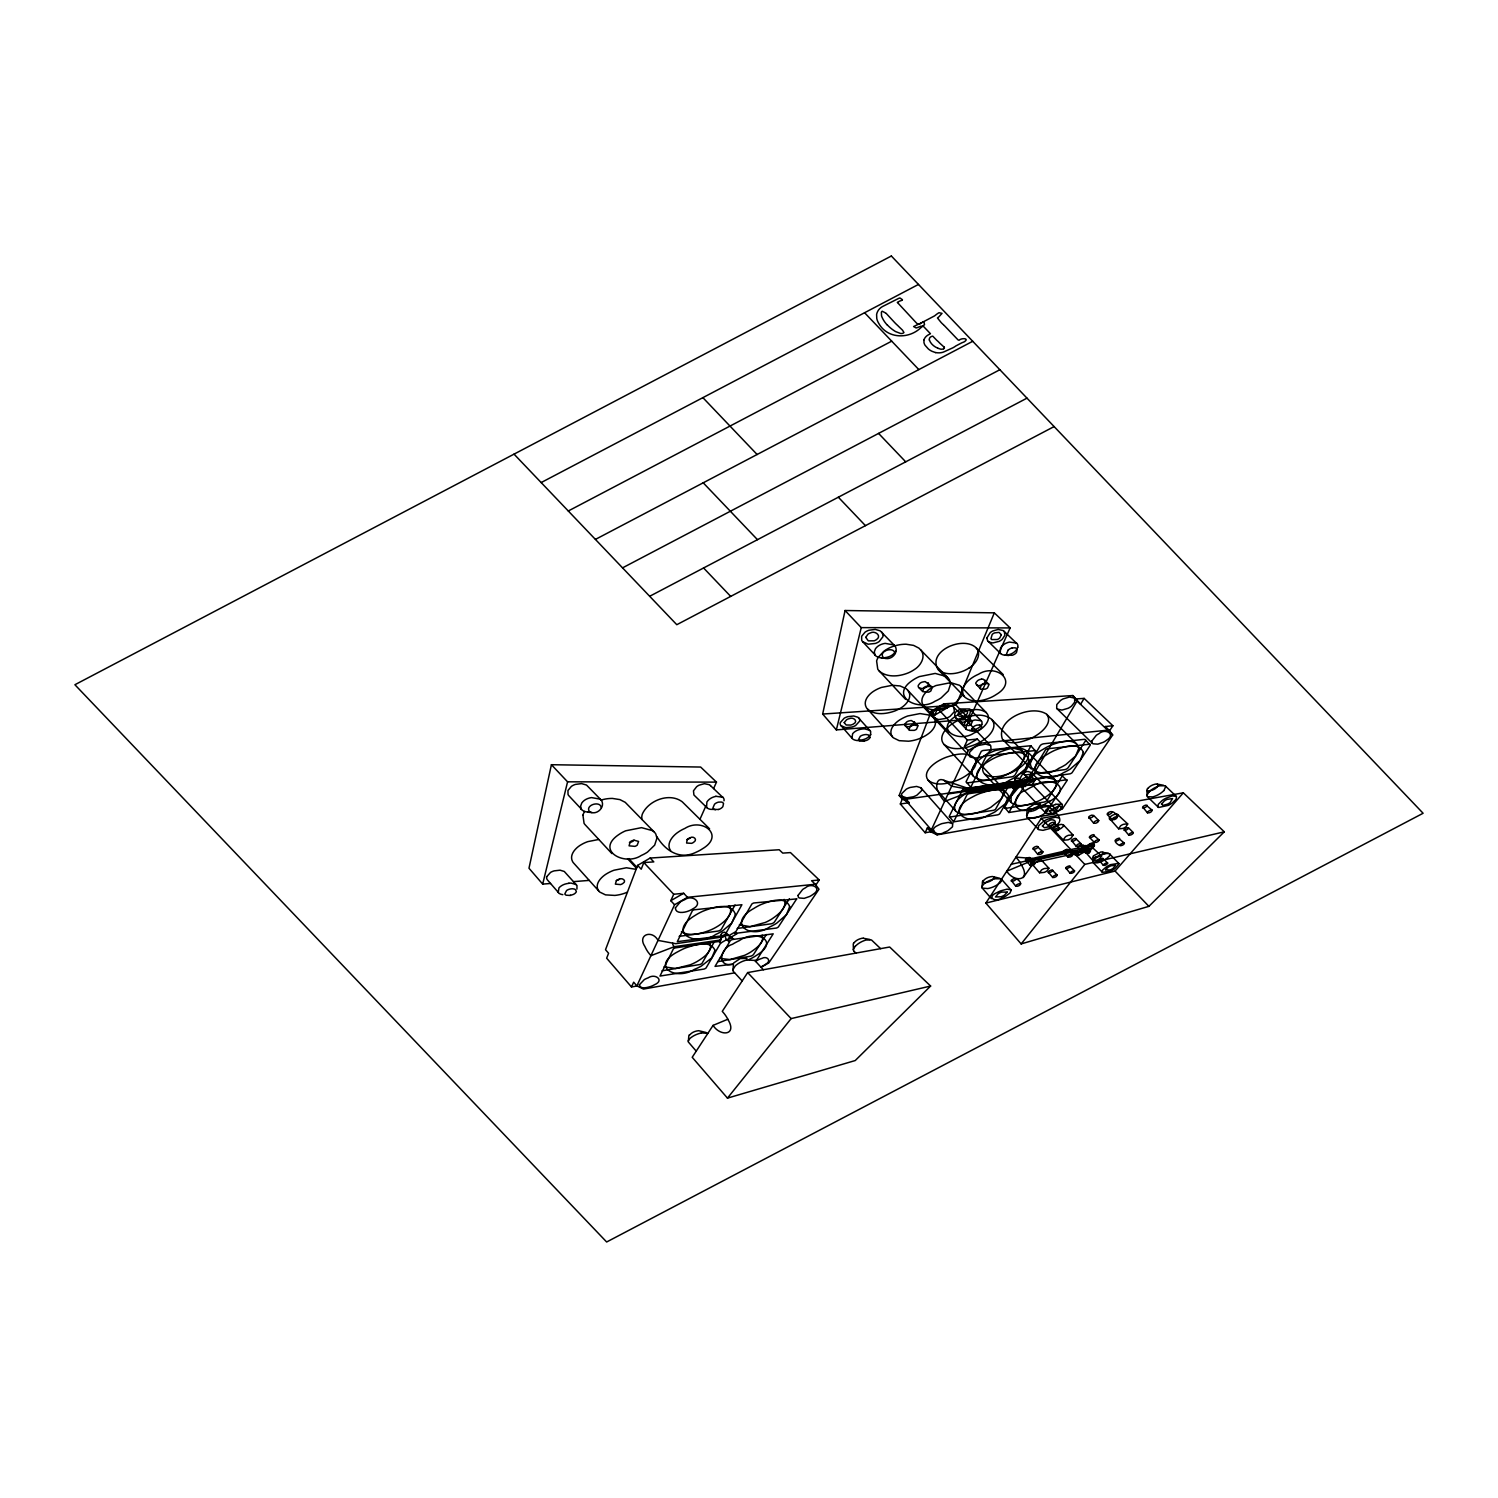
<?xml version="1.0" encoding="UTF-8"?>
<svg xmlns="http://www.w3.org/2000/svg" width="1498" height="1498" viewBox="0 0 1498 1498"><rect width="100%" height="100%" fill="white"/><g stroke="black" fill="none" stroke-linecap="round" stroke-linejoin="round"><path stroke-width="1.5" d="M853.486 950.668L853.242 944.283A5.955 4.063 29.9 0 1 853.991 942.635M1147.15 796.449L1146.906 790.064A5.955 4.063 29.9 0 1 1147.655 788.435M570.326 895.13A11.815 8.07 29.9 0 0 576.318 891.816A4.269 2.902 29.9 0 0 576.262 891.235L575.326 889.55A2.753 1.873 29.9 0 0 574.464 889.1L572.835 888.782A11.366 7.752 29.9 0 0 570.382 888.969A15.017 10.243 29.9 0 0 566.562 890.542L564.802 893.913A2.004 1.367 29.9 0 0 566.207 895.205L570.495 895.486M864.159 741.285L859.871 741.023A2.004 1.367 29.9 0 1 858.448 739.712L860.245 736.323A15.017 10.243 29.9 0 1 864.065 734.769A11.366 7.752 29.9 0 1 866.481 734.563L868.128 734.9A2.753 1.873 29.9 0 1 869.009 735.331L869.945 737.035A4.269 2.902 29.9 0 1 869.851 737.522M1088.709 849.347L1088.484 849.965A10.729 7.321 29.9 0 1 1086.162 851.482L1086.443 851.501A14.886 10.149 29.9 0 0 1087.923 851.07M1103.258 858.654L1103.183 858.916A10.804 7.378 29.9 0 1 1100.056 860.77M1109.606 853.841L1119.1 863.822L1114.793 868.784A49.715 33.892 29.9 0 1 1110.636 870.993L1102.434 872.379L1092.922 862.361L1092.978 856.856A4.045 2.753 29.9 0 1 1093.484 855.807L1101.049 851.894L1109.55 853.785M1070.171 866.293L1070.003 866.762A10.729 7.303 29.9 0 1 1066.894 868.503A1.891 1.292 29.9 0 1 1065.658 868.503M747.034 958.42L740.255 958.551L733.795 962.877A5.599 3.82 29.9 0 0 733.365 964.019L733.028 971.041L742.184 980.947M1040.698 804.201L1033.92 804.351L1027.459 808.677A5.617 3.839 29.9 0 0 1027.029 809.819L1026.804 817.009L1038.694 829.686L1043.001 830.341L1049.986 828.506A50.183 34.211 29.9 0 0 1054.311 826.297C1066.295 820.38 1056.146 812.59 1048.282 806.373A9.906 6.76 29.9 0 0 1050.866 805.025L1067.082 780.477L1061.221 775.065M721.044 938.89L718.516 941.512M1030.118 865.432L1030.942 864.103A12.078 8.239 29.9 0 1 1033.171 863.017L1035.174 862.96L1034.425 864.383A11.815 8.07 29.9 0 1 1031.972 865.544L1030.193 865.526L1025.418 859.496A10.655 7.265 29.9 0 1 1028.546 857.661A5.112 3.483 29.9 0 1 1029.538 857.493L1035.118 862.885M601.278 807.703C600.567 800.363 585.212 804.857 589.238 811.317C595.605 816.316 605.716 807.74 601.541 800.494A4.4 2.996 29.9 0 0 600.192 799.146L591.485 797.591A23.818 16.253 29.9 0 0 581.786 802.965L580.587 806.205L581.355 808.976M894.943 653.503C894.231 646.106 878.727 650.75 882.959 657.173C889.4 662.041 899.343 653.503 895.205 646.293A4.4 2.996 29.9 0 0 893.857 644.945L885.149 643.372A23.818 16.253 29.9 0 0 875.45 648.765L874.27 652.005L875.019 654.776M1017.741 647.305L1017.816 646.705A4.925 3.352 29.9 0 0 1016.468 642.923M696.233 1051.147L688.275 1041.915L688.837 1035.83A3.708 2.528 29.9 0 1 689.117 1035.155L689.436 1034.687M991.433 898.688L981.958 887.715L982.501 881.61A3.708 2.528 29.9 0 1 982.782 880.936L983.1 880.487M1119.867 845.378L1120.504 844.46A11.741 8.014 29.9 0 1 1122.676 843.28L1124.399 843.149L1123.856 844.31A11.759 8.014 29.9 0 1 1121.702 845.49C1119.38 847.1 1112.583 840.097 1116.441 840.902A10.917 7.434 29.9 0 0 1119.549 839.161L1124.399 843.149M672.677 943.103L672.733 944.115A6.254 4.269 29.9 0 0 674.194 946.717L721.381 939.883M966.341 788.903L966.397 789.914A6.254 4.269 29.9 0 0 967.858 792.498L1015.045 785.664L1014.708 784.671A7.584 5.168 29.9 0 1 1016.131 782.874M853.223 949.545L855.321 946.099M982.033 724.096L981.995 721.98A2.416 1.648 29.9 0 0 980.947 720.669L975.104 719.958A22.77 15.523 29.9 0 0 966.51 724.845L965.967 728.758M1146.906 795.344L1148.985 791.899M732.859 969.749L735.256 965.929A42.393 28.911 29.9 0 1 746.716 960.031M1026.523 815.549L1028.92 811.729A42.393 28.911 29.9 0 1 1040.38 805.83L1045.641 805.269M924.023 339.803L923.948 342.293A9.7 6.61 29.9 0 0 925.015 345.195L928.348 348.959A11.703 7.977 29.9 0 0 932.056 351.318L935.67 352.629M1092.81 861.668L1094.308 859.309M713.591 788.585L716.475 782.125L700.652 767.051L551.414 764.71L528.981 868.241L542.688 884.101L550.534 883.483M822.664 714.04L845.078 610.51L994.316 612.851L1010.139 627.924L969.543 719.283L836.352 729.901L822.664 714.04L956.042 705.184L969.543 719.283M542.688 884.101L567.573 781.825L551.414 764.71M836.352 729.901L861.238 627.625L845.078 610.51M582.947 815.193L584.07 823.357A9.231 6.292 29.9 0 0 585.4 825.024L611.914 853.598M688.2 1040.96L689.979 1038.414A41.626 28.387 29.9 0 1 701.382 1032.965M576.936 889.119L576.973 885.674A3.09 2.097 29.9 0 0 575.775 884.4L571.113 883.108A15.766 10.748 29.9 0 0 568.809 883.202M870.6 734.919L870.656 731.473A3.09 2.097 29.9 0 0 869.439 730.181L864.777 728.908A15.766 10.748 29.9 0 0 862.492 728.983A23.519 16.047 29.9 0 0 852.662 733.664L851.913 738.065A3.071 2.097 29.9 0 0 852.924 739.151A5.655 3.857 29.9 0 0 855.826 740.293L856.5 740.461A14.587 9.962 29.9 0 0 860.17 740.424M546.62 876.817L550.534 872.416A25.316 17.264 29.9 0 1 554.185 870.862L560.046 870.188L564.278 871.462L576.487 885M981.902 886.61L983.643 884.213A41.626 28.387 29.9 0 1 995.047 878.764L1001.132 878.802L1011.206 890.205L1009.97 893.051L1005.701 896.16A51.4 35.053 29.9 0 1 1001.825 897.976C994.878 902.976 986.302 896.853 996.9 892.658A51.363 35.034 29.9 0 1 1000.87 890.786L1007.105 889.157L1011.019 889.906M897.508 302.577L916.963 323.549L919.622 324.036A12.752 8.688 29.9 0 0 921.214 322.931L934.49 315.928A27.133 18.5 29.9 0 0 934.958 315.591L936.662 314.243A37.15 25.335 29.9 0 1 939.003 312.707L942.055 313.363L938.572 317.145A6.441 4.4 29.9 0 0 937.467 317.988L941.25 322.65A27.282 18.613 29.9 0 0 943.066 324.392L943.253 324.56M815.848 885.018L819.237 879.981L790.476 852.587L782.742 853.111L779.203 849.74L650.151 858.054L637.624 865.376L605.51 949.713L608.581 953.252L606.653 958.196L631.482 986.957L637.099 985.984L643.466 989.073L734.6 972.857M902.245 799.052L900.335 803.995L909.174 802.703L902.245 799.052L899.174 795.513L931.288 711.157L943.834 703.854L1072.868 695.54L1080.601 704.266L1084.14 698.386L1112.902 725.762L1109.044 731.53L1105.243 726.53L1112.902 725.762M650.151 858.054L653.802 861.893L643.803 862.567L641.219 869.215L637.624 865.376M931.288 711.157L934.902 715.014L937.467 708.367L947.466 707.693L943.834 703.854M956.042 705.184L994.316 612.851M966.435 788.603L1019.333 781.132A2.284 1.554 29.9 0 1 1021.917 780.495L1022.703 781.301L1028.752 777.874A2.284 1.554 29.9 0 0 1026.43 776.844L1023.977 773.736L1039.986 745.929A9.437 6.441 29.9 0 1 1043.806 743.757L1084.084 739.357A2.565 1.76 29.9 0 1 1084.983 739.394L1090.263 745.143L1072.062 772.725A10.411 7.097 29.9 0 1 1070.078 773.829L1022.46 780.552M699.941 819.312L705.67 806.448M631.482 986.957L633.673 982.182L636.875 985.871L674.568 904.755L687.488 897.302L815.268 884.251L818.994 889.213L768.811 962.896L761.021 967.277M674.568 904.755L670.786 900.71L673.726 894.25L683.668 893.276L687.488 897.302M900.335 803.995L925.165 832.757L927.337 827.963L933.966 831.221L937.13 834.854L1055.397 813.807M937.13 834.854L930.539 831.671L968.232 750.535L964.45 746.51L967.39 740.049L977.333 739.076L981.153 743.083L1108.932 730.05L1112.677 734.994L1062.494 808.677L1052.457 814.332L1049.368 811.111L1059.386 805.456L1062.494 808.677M895.598 651.199L895.467 651.499A22.845 15.579 29.9 0 1 884.681 657.678M870.675 734.507L870.432 734.975A22.32 15.223 29.9 0 1 860.039 740.162M981.789 724.489L981.19 725.5M971.977 728.515L973.531 726.736A15.092 10.299 29.9 0 1 976.921 725.144L979.505 724.976M714.134 942.148L702.038 963.345A10.186 6.947 29.9 0 1 699.828 964.525L662.004 970.816M735.031 904.998L721.53 929.003A9.325 6.367 29.9 0 1 717.86 931.101L679.156 936.362M1030.587 861.238L1006.75 871.181C1013.678 882.472 1031.148 881.386 1021.805 865.619A35.615 24.286 29.9 0 0 1018.078 859.683L1015.944 857.137L1032.515 858.448L1078.485 847.868M1079.159 846.464A11.647 7.939 29.9 0 1 1079.964 845.939A10.767 7.34 29.9 0 1 1081.743 845.228A3.52 2.397 29.9 0 1 1082.754 845.097L1085.058 846.613A4.438 3.033 29.9 0 1 1085.956 847.924A5.131 3.502 29.9 0 1 1085.9 850.976A22.189 15.13 29.9 0 1 1083.485 851.707L1033.302 862.792L1033.807 860.395A6.629 4.513 29.9 0 0 1032.515 858.448M1046.035 810.212L1046.072 813.339L1050.753 813.789A26.552 18.107 29.9 0 0 1054.349 812.721A36.27 24.736 29.9 0 0 1059.517 809.894L1062.213 807.029L1062.307 804.613L1031.336 772.519L1027.89 771.489L1022.329 772.668A32.244 22.002 29.9 0 0 1018.977 774.372L1015.27 777.911L1015.064 780.683L1045.773 813.039M899.174 795.513L906.121 799.202L1022.198 782.593L1031.991 777.031L1077.118 700.933L1072.868 695.54M1000.57 647.754L1000.233 653.034A3.296 2.247 29.9 0 0 1002.068 654.495L1003.398 654.944A7.303 4.981 29.9 0 0 1004.596 655.132L1008.828 655.525M1022.198 782.593L1025.156 785.701L1032.253 784.671L1034.987 780.14L1031.991 777.031M902.058 300.068L902.096 300.031A1.91 1.292 29.9 0 1 902.433 299.694L899.961 297.99A8.913 6.086 29.9 0 0 898.294 298.589L882.359 306.622A23.968 16.347 29.9 0 0 876.611 314.43L876.761 318.419A17.733 12.096 29.9 0 0 878.708 323.306C887.078 338.642 908.144 339.484 920.409 328.118A11.928 8.145 29.9 0 0 920.877 327.725L923.274 325.74A29.941 20.429 29.9 0 0 924.547 324.635L923.91 321.827A2.827 1.929 29.9 0 0 922.88 321.995M766.396 934.509L753.569 954.413A9.288 6.348 29.9 0 1 750.255 956.286L717.673 961.66M789.39 898.8L774.541 921.85A9.419 6.423 29.9 0 1 771.039 923.835L737.203 928.46M713.085 1025.381L692.207 1057.288L727.466 1098.128L855.227 1060.547L930.614 986.04L889.662 947.017L747.671 972.577L722.279 1011.337L724.414 1013.884A35.615 24.286 29.9 0 1 728.14 1019.838C737.465 1035.586 720.014 1036.672 713.085 1025.381L727.841 1019.239M985.871 903.088L1041.335 818.357L1183.326 792.817L1224.297 831.821L1148.891 906.346L1021.149 943.927L985.871 903.088L1115.074 871.068L1183.326 792.817M1049.368 811.111L1056.408 809.875L1059.386 805.456M1011.749 785.233L1011.787 785.195A2.846 1.929 29.9 0 0 1011.543 785.888A2.135 1.461 29.9 0 0 1012.18 787.293L1015.045 785.664M1023.265 877.566L1033.863 862.53M727.466 1098.128L791.131 1018.603L930.614 986.04M1021.149 943.927L1084.795 864.402L1224.297 831.821M993.642 878.839L993.773 878.689A7.153 4.887 29.9 0 0 994.073 878.259L993.942 876.873M687.133 839.592L686.608 843.037L691.627 843.337A13.819 9.419 29.9 0 0 693.799 842.157C698.068 839.592 693.312 835.547 690.035 837.794A13.819 9.419 29.9 0 0 687.807 838.992L687.133 839.592A13.482 9.194 29.9 0 0 690.447 837.663M1164.002 790.569L1165.706 786.3M1046.671 811.785L1048.675 808.864L1048.45 806.561M1008.21 650.001L1006.619 653.615A2.116 1.442 29.9 0 0 1007.574 655L1012.105 655.3A14.83 10.112 29.9 0 0 1016.505 652.473L1017.217 649.402A2.004 1.367 29.9 0 0 1015.85 648.072L1015.55 647.96A3.708 2.528 29.9 0 0 1014.914 647.81L1012.217 647.941M999.84 882.94L1001.226 881.404A7.715 5.262 29.9 0 0 1001.638 880.618L1001.525 879.195M616.371 880.599L615.378 884.138L620.528 884.588A13.857 9.456 29.9 0 0 622.794 883.52C627.288 881.086 622.269 877.21 619.049 879.251A13.857 9.437 29.9 0 0 616.745 880.337L616.371 880.599A13.557 9.231 29.9 0 0 619.498 879.139M1038.657 852.98L1037.852 854.478L1039.893 854.459A12.04 8.22 29.9 0 0 1042.14 853.336L1042.945 851.875L1037.159 846.295A4.869 3.314 29.9 0 0 1036.167 846.445A10.692 7.303 29.9 0 0 1032.965 848.317L1037.777 854.384M969.375 667.771C975.685 664.082 982.239 654.514 976.172 647.848M1050.529 800.906C1074.328 786.338 1049.143 774.897 1033.058 786.375A94.543 64.47 29.9 0 0 1026.149 790.083C1010.513 794.97 1012.648 815.193 1029.613 809.5M986.47 754.636L991.002 750.049L990.815 745.929L953.103 706.569L948.103 705.09L941.156 706.27A32.338 22.058 29.9 0 0 936.924 708.404L932.954 712.542L932.823 716.83A3.502 2.397 29.9 0 0 933.366 717.561L970.33 756.977L975.104 758.213L982.257 756.79A37.375 25.485 29.9 0 0 986.47 754.636A91.041 62.092 29.9 0 1 995.795 750.404L1010.813 747.521L1021.73 750.329A5.917 4.045 29.9 0 1 1023.284 751.959C1027.534 760.085 1017.985 767.669 1012.068 771.639A92.726 63.234 29.9 0 1 1004.877 775.515C995.646 779.166 983.624 783.061 974.449 777.181A5.917 4.045 29.9 0 1 972.988 775.571C969.243 768.343 976.846 761.396 982.145 757.464A88.513 60.369 29.9 0 1 985.497 755.254M728.234 939.658L731.342 937.842M934.902 715.014L947.466 707.693M670.786 900.71L683.668 893.276M964.45 746.51L977.333 739.076M968.232 750.535L981.153 743.083M1011.88 785.102L1016.468 782.499A20.129 13.725 29.9 0 1 1019.333 781.132M1020.194 780.383L1026.336 776.882M735.069 932.074L729.039 935.52L726.23 933.31A2.191 1.498 29.9 0 0 724.751 932.374M731.942 938.066A3.445 2.341 29.9 0 0 728.908 937.879A3.033 2.06 29.9 0 0 728.44 938.291A3.558 2.434 29.9 0 0 728.346 940.107A4.569 3.108 29.9 0 0 729.357 941.793L726.624 939.677L720.632 943.066A3.97 2.696 29.9 0 1 719.92 942.092A5.43 3.708 29.9 0 1 719.602 941.381L675.392 947.878A10.58 7.209 29.9 0 0 673.388 948.833L659.981 976.059L703.985 969.075A10.392 7.078 29.9 0 0 706.026 968.026L720.838 942.691L719.602 941.381M1012.629 788.435L1030.362 778.342M1025.606 783.847A3.445 2.341 29.9 0 0 1022.572 783.679A2.79 1.891 29.9 0 0 1022.104 784.091A3.539 2.416 29.9 0 0 1022.01 785.907A4.531 3.09 29.9 0 0 1023.022 787.574L1020.288 785.458A5.299 3.614 29.9 0 1 1019.426 781.188A5.206 3.558 29.9 0 1 1024.801 782.874L1030.736 779.503A3.558 2.434 29.9 0 0 1029.407 778.529M1020.288 785.458L1014.296 788.866A3.97 2.696 29.9 0 1 1013.584 787.892A5.43 3.708 29.9 0 1 1013.266 787.18L969.056 793.659A10.58 7.209 29.9 0 0 967.071 794.614L953.646 821.84L997.668 814.856A10.392 7.078 29.9 0 0 999.69 813.826L1014.502 788.491L1013.266 787.162M1025.287 785.645L1034.987 780.14M1085.282 851.463L1078.597 855.189A3.633 2.472 29.9 0 1 1073.748 853.916L1073.841 853.242A6.498 4.438 29.9 0 1 1074.44 852.624A11.46 7.808 29.9 0 1 1075.264 852.081L1078.242 851.725A9.213 6.292 29.9 0 0 1081.799 851.913L1082.942 851.819M1085.058 846.613L1090.207 843.749A10.692 7.303 29.9 0 1 1092.098 843A2.678 1.835 29.9 0 1 1093.091 842.943M1076.144 852.68L1091.031 844.366M1075.115 854.01A8.969 6.104 29.9 0 0 1076.07 853.729L1082.118 850.433L1083.972 851.744A3.483 2.378 29.9 0 0 1088.578 852.868A2.022 1.367 29.9 0 0 1089.271 852.474A3.614 2.453 29.9 0 0 1089.308 850.134M1094.214 846.145A3.015 2.041 29.9 0 0 1093.259 843.88A9.25 6.31 29.9 0 1 1091.855 844.984L1086.743 847.831L1088.578 849.16A3.633 2.472 29.9 0 1 1088.578 852.868M1086.836 850.602L1093.371 846.801A32.937 22.451 29.9 0 1 1090.207 843.749M541.171 482.562L918.48 284.433M568.285 510.987L891.703 341.169M595.418 539.411L972.745 341.282M622.55 567.854L999.859 369.725M649.683 596.279L1026.991 398.15M1054.124 426.574L676.796 624.703L514.039 454.137M901.833 300.312L901.871 300.293A17.246 11.759 29.9 0 1 899.774 301.061L898.088 301.978A2.378 1.629 29.9 0 0 897.396 302.502M943.646 348.734L943.066 348.997A5.486 3.745 29.9 0 1 940.688 349.146L937.748 348.229M921.85 322.613L913.611 326.545L916.121 327.968A14.718 10.037 29.9 0 0 916.626 327.819L916.945 327.725A23.612 16.104 29.9 0 1 917.694 327.5A19.099 13.014 29.9 0 1 918.817 327.013L919.791 326.639A16.553 11.291 29.9 0 0 920.727 326.208L923.386 326.321L930.464 333.717L928.947 334.522A19.736 13.463 29.9 0 0 923.929 339.765M967.858 792.517L944.545 801.505L941.736 797.928A34.791 23.725 29.9 0 1 938.591 792.292C935.22 787.798 936.1 776.601 943.946 780.308L967.689 788.248A3.09 2.116 29.9 0 1 969.375 789.465L1016.73 782.724L1016.768 781.226A10.355 7.059 29.9 0 0 1018.921 780.327L1035.755 751.434L1030.83 745.723L983.044 750.498A10.43 7.115 29.9 0 0 981.246 751.416L966.098 781.675L970.835 787.368L972.782 787.686M674.194 946.717L650.881 955.705L648.072 952.129A34.791 23.725 29.9 0 1 644.908 946.493C636.931 934.565 652.248 929.434 657.996 940.388L675.71 943.684L723.066 936.924L723.085 935.445A10.355 7.059 29.9 0 0 725.257 934.527L741.903 904.736L694.192 909.792A10.636 7.265 29.9 0 0 692.394 910.709L677.302 941.68L725.669 935.332A20.129 13.725 29.9 0 0 722.86 936.681L722.879 936.718M1017.03 781.132L964.6 788.772A10.374 7.078 29.9 0 0 962.615 789.727L949.245 816.354L953.552 821.747M1055.472 804.239L1062.026 804.332M1040.923 851.875L1042.945 851.875M718.422 809.5L710.932 809.351A7.303 4.981 29.9 0 1 709.734 809.163L708.404 808.695A3.296 2.247 29.9 0 1 706.55 807.235L706.906 801.973A23.781 16.216 29.9 0 1 715.913 796.356M1104.831 853.691L1108.426 853.336M746.678 959.975L754.449 960.405M1077.099 851.07L1030.605 861.219A4.344 2.959 29.9 0 0 1032.103 862.474L1033.302 862.792M1034.669 818.058L1027.366 817.627M1011.281 864.252L1083.578 848.523L1085.9 850.976A9.475 6.46 29.9 0 1 1082.155 850.152A7.321 5 29.9 0 1 1079.946 849.01L1079.496 848.692M701.307 1032.871L707.861 1033.395M634.029 840.191L632.512 840.584A13.763 9.381 29.9 0 0 630.19 841.839L629.066 845.827L634.927 846.37A13.782 9.4 29.9 0 0 637.23 845.134L638.597 841.427L634.029 840.191A13.145 8.951 29.9 0 1 629.422 842.569M715.875 796.281L722.579 797.236M925.165 832.757L933.966 831.221M1048.038 806.373L1008.866 812.515L1004.578 807.385L1018.865 782.593A9.25 6.31 29.9 0 1 1021.879 780.664M1006.356 808.265L1043.937 802.085A9.288 6.348 29.9 0 0 1047.233 800.213L1062.625 775.309M1149.715 791.094L1147.131 790.701M1085.844 851.613L1085.975 851.594A5.112 3.483 29.9 0 1 1084.309 851.856M1087.024 853.261L1085.844 852.999L1086.612 851.875A11.741 7.996 29.9 0 1 1088.896 850.714L1090.45 851.426A9.082 6.179 29.9 0 1 1089.065 852.474M948.065 793.94L1021.486 783.398M981.546 679.137L979.711 679.549A13.613 9.288 29.9 0 0 977.501 680.747L975.984 682.582A4.756 3.239 29.9 0 0 975.76 683.594L980.815 689.211L985.291 689.136A13.819 9.419 29.9 0 0 987.482 687.938L989.073 684.417L983.137 679.174A5.674 3.876 29.9 0 0 981.546 679.137M1030.156 779.597L1028.433 778.398L1045.529 749.824A10.542 7.19 29.9 0 1 1047.476 748.775L1090.095 744.169M884.794 657.903L882.285 658.015M819.237 879.981L811.579 880.73L815.268 884.251M1094.982 857.642L1093.315 857.474M573.509 881.648L589.201 880.393M892.246 685.298L881.461 687.432A58.122 39.641 29.9 0 0 875.075 690.372C869.42 693.443 862.511 700.689 866.331 707.505A7.771 5.299 29.9 0 0 867.323 708.854L893.37 737.821L899.156 740.667L908.556 741.21A55.108 37.581 29.9 0 0 921.101 737.934A63.103 43.049 29.9 0 0 927.131 734.619C932.224 731.436 938.422 724.171 933.966 718.16M598.582 839.498L587.796 841.633A58.122 39.641 29.9 0 0 581.411 844.572C575.756 847.662 568.847 854.909 572.648 861.725A7.771 5.299 29.9 0 0 573.659 863.073L599.706 892.04L605.492 894.868L614.892 895.429A55.108 37.581 29.9 0 0 627.419 892.134M1076.407 698.911L1084.14 698.386M985.01 882.79L982.538 882.022M892.49 685.279L900.073 685.953L906.234 688.706L933.029 717.13M1055.341 830.341L1053.824 830.004M861.238 627.625L1010.139 627.924M567.573 781.825L716.475 782.125M1005.046 655.169L1007.985 654.907A23.706 16.178 29.9 0 0 1016.917 649.009A13.388 9.138 29.9 0 0 1017.704 647.305M950.481 682.714L936.007 685.541A57.748 39.379 29.9 0 0 930.221 688.687C925.389 691.851 919.66 698.237 922.712 704.36A6.928 4.737 29.9 0 0 923.873 705.97L948.59 732.353M1163.89 790.476A41.364 28.219 29.9 0 1 1152.805 796.899L1147.431 796.749L1158.609 807.497L1168.459 805.325A51.213 34.922 29.9 0 0 1172.11 803.115L1176.08 799.277L1176.51 796.618L1165.144 785.757L1159.677 785.795A42.019 28.649 29.9 0 0 1149.078 791.955M950.893 682.732L959.375 685.241A6.778 4.625 29.9 0 1 961.941 687.844L962.222 695.39L954.488 703.966A57.785 39.397 29.9 0 1 948.983 706.944C941.399 709.996 931.363 711.887 924.36 706.438M1045.248 805.25L1048.113 806.205M881.273 657.94L885.561 658.408M587.609 812.159L591.897 812.609M1049.555 825.567L1063.486 840.228L1068.037 839.835A24.099 16.441 29.9 0 0 1070.976 838.318L1073.111 835.079L1063.355 824.836L1061.408 824.387A9.063 6.179 29.9 0 0 1060.509 824.518L1058.655 825.042A22.863 15.598 29.9 0 0 1055.678 826.559L1053.843 828.263A5.655 3.857 29.9 0 0 1053.543 828.806L1053.656 829.855M965.817 728.871A3.614 2.472 29.9 0 0 968.906 730.294L974.58 731.249A9.531 6.498 29.9 0 0 976.565 730.987A14.493 9.887 29.9 0 0 980.741 728.646L981.433 727.597A5.018 3.427 29.9 0 0 981.602 727.036L981.433 726.024M1163.534 785.27L1157.074 784.072A5.73 3.914 29.9 0 0 1154.958 784.24A22.47 15.317 29.9 0 0 1147.786 788.528M969.375 789.465L951.661 786.188L943.946 780.308M863.391 938.272L869.87 939.471M715.426 809.744L713.928 809.182A2.116 1.442 29.9 0 1 712.954 807.834L714.546 804.201A14.98 10.205 29.9 0 1 718.534 802.123L721.25 802.029A3.708 2.528 29.9 0 1 721.867 802.179L722.186 802.291A2.004 1.367 29.9 0 1 723.534 803.621L722.841 806.673A14.83 10.112 29.9 0 1 718.422 809.5M562.836 894.662L562.162 894.531A5.655 3.857 29.9 0 1 559.222 893.426A3.071 2.097 29.9 0 1 558.248 892.265L558.979 887.865A23.519 16.047 29.9 0 1 568.884 883.333M1081.35 848.261L1081.687 848.336A3.52 2.397 29.9 0 0 1082.511 848.261A10.823 7.378 29.9 0 0 1085.732 846.464L1085.938 845.827M999.821 878.296L992.388 876.499A19.998 13.651 29.9 0 0 983.437 880.712M706.157 1032.515L698.705 1030.699A19.998 13.651 29.9 0 0 689.773 1034.931M1072.811 854.646L1070.976 854.665A11.759 8.014 29.9 0 0 1068.654 855.864L1067.999 857.099L1069.834 857.081A11.778 8.033 29.9 0 0 1072.137 855.882L1072.811 854.646L1067.381 849.385A4.138 2.827 29.9 0 0 1066.389 849.535M1107.677 863.091L1106.498 863.035A11.404 7.771 29.9 0 0 1104.007 864.234L1103.314 865.338L1104.681 865.357A11.422 7.79 29.9 0 0 1106.966 864.215L1107.677 863.091L1102.753 858.279A3.502 2.397 29.9 0 0 1101.816 858.448A10.786 7.359 29.9 0 0 1099.026 860.039L1103.258 865.282M1152.112 810.137L1150.183 810.324A12.153 8.276 29.9 0 0 1148.123 811.523L1147.468 812.834L1149.472 812.721A12.153 8.295 29.9 0 0 1151.513 811.523L1152.187 810.212L1145.989 805.081A11.048 7.527 29.9 0 0 1142.656 806.954L1147.468 812.834M1157.374 784.147L1157.973 785.851A20.26 13.819 29.9 0 1 1149.546 790.813M1039.163 803.902L1040.249 805.119L1039.537 806.991A22.695 15.486 29.9 0 1 1031.523 811.242A12.864 8.782 29.9 0 1 1030.68 811.504L1027.048 810.156M1025.531 860.32L1025.924 860.414A4.382 2.996 29.9 0 0 1027.179 860.226M636.107 869.346L626.389 867.773L614.068 870.207A63.927 43.592 29.9 0 0 607.57 873.222C601.728 876.405 593.845 884.045 598.732 891.029M1052.701 877.51L1054.199 877.454A11.759 8.014 29.9 0 0 1056.446 876.367L1057.27 875.169L1055.641 875.094A11.741 8.014 29.9 0 0 1053.375 876.199L1052.701 877.51L1048.169 871.873A10.655 7.265 29.9 0 1 1051.072 870.169A4.55 3.108 29.9 0 1 1052.064 870.001L1057.157 875.019M1109.494 819.462L1110.187 819.631A6.067 4.138 29.9 0 0 1111.553 819.518A20.579 14.044 29.9 0 0 1117.845 815.998A6.31 4.307 29.9 0 0 1118.294 815.268L1118.351 814.594M1089.495 837.401L1089.982 837.588A3.352 2.284 29.9 0 0 1090.806 837.494A10.879 7.415 29.9 0 0 1094.083 835.678L1099.139 839.947L1098.39 841.239A12.003 8.183 29.9 0 1 1096.293 842.363L1094.401 842.475L1089.439 837.326A2.078 1.423 29.9 0 1 1089.664 836.614A10.861 7.396 29.9 0 1 1092.941 834.761A3.296 2.247 29.9 0 1 1093.746 834.686L1094.139 834.798M1088.671 818.058L1089.907 818.114A10.935 7.453 29.9 0 0 1093.39 816.167L1092.173 815.081A10.917 7.453 29.9 0 0 1088.653 817.047L1093.727 823.282L1095.75 823.207A12.021 8.202 29.9 0 0 1097.959 822.028L1098.802 820.679L1093.577 815.305M1098.689 820.511L1096.405 820.661A12.209 8.314 29.9 0 0 1094.42 821.765L1093.634 823.207M1070.152 873.334L1071.8 873.222A11.778 8.033 29.9 0 0 1073.972 872.098L1074.609 870.956L1072.905 871.012A11.759 8.014 29.9 0 0 1070.714 872.154L1070.152 873.334L1065.696 867.791A10.692 7.303 29.9 0 1 1068.561 866.125A4.251 2.902 29.9 0 1 1069.497 865.956L1074.553 870.9M1127.545 823.75L1123.257 824.368A24.193 16.497 29.9 0 0 1120.504 825.904L1118.706 828.9L1123.144 828.394A24.211 16.515 29.9 0 0 1125.859 826.877L1127.825 824.031L1116.928 813.92A6.666 4.55 29.9 0 0 1115.86 814.051A20.504 13.988 29.9 0 0 1109.494 817.59A7.059 4.812 29.9 0 0 1109.175 818.077L1118.557 828.769M1117.19 816.934L1115.242 816.99A12.021 8.202 29.9 0 0 1113.07 818.17L1112.302 819.668L1114.25 819.612A12.04 8.202 29.9 0 0 1116.422 818.451C1119.736 816.672 1111.984 809.351 1111.89 812.702A10.973 7.49 29.9 0 1 1108.464 814.631L1107.322 813.564A10.954 7.471 29.9 0 1 1110.767 811.616L1111.947 811.691M719.602 958.383L730.088 959.563L744.637 955.312A92.745 63.253 29.9 0 0 751.097 951.829C756.134 948.253 764.954 942.467 762.164 935.126M1004.896 808.152L1005.289 808.283A3.502 2.378 29.9 0 0 1006.356 808.246M664.007 966.828L675.654 968.457L690.222 964.806A93.325 63.646 29.9 0 0 697.225 961.435C702.974 957.896 713.909 950.893 709.472 942.822M1093.353 862.792L1097.622 862.811A38.779 26.44 29.9 0 0 1108.464 856.893L1108.988 856.481A12.003 8.183 29.9 0 0 1109.512 855.751L1109.793 854.122M1033.021 849.179L1033.451 849.31A3.951 2.696 29.9 0 0 1034.481 849.216A10.729 7.321 29.9 0 0 1037.927 847.288L1038.095 846.688M1142.506 807.928L1143.573 808.002A11.066 7.546 29.9 0 0 1146.888 806.149L1147.131 805.231M1101.554 856.051L1097.547 856.388A24.043 16.403 29.9 0 0 1094.888 857.755L1092.847 860.526L1096.854 860.17A24.062 16.403 29.9 0 0 1099.476 858.822L1101.554 856.051L1091.237 846.482A8.052 5.486 29.9 0 0 1090.301 846.632L1088.671 847.119A22.826 15.579 29.9 0 0 1086.05 848.486L1084.346 849.965A5.206 3.539 29.9 0 0 1084.009 850.527L1084.065 851.295M1081.013 843.692L1079.253 843.749A11.909 8.127 29.9 0 0 1077.081 844.835L1076.182 846.276L1078.017 846.295A11.759 8.014 29.9 0 0 1080.376 845.078L1081.144 843.861L1075.62 838.412A3.951 2.696 29.9 0 0 1074.534 838.562A10.804 7.378 29.9 0 0 1071.426 840.359L1076.107 846.201M1015.813 886.254L1017.554 886.217A11.965 8.145 29.9 0 0 1019.895 885.093C1022.778 883.071 1017.142 877.959 1014.483 878.633A10.542 7.19 29.9 0 0 1011.244 880.45L1015.813 886.254L1016.487 884.962A11.947 8.145 29.9 0 1 1018.865 883.839L1020.662 883.876M1066.389 849.535A10.748 7.34 29.9 0 0 1063.355 851.295L1063.786 852.231A3.801 2.584 29.9 0 0 1064.647 852.137A10.767 7.34 29.9 0 0 1067.905 850.321L1068.018 849.572M1118.744 863.335L1110.524 864.646A49.659 33.874 29.9 0 0 1106.273 866.93L1102.565 870.132L1102.191 872.173M1011.244 881.124L1012.779 881.142A10.561 7.209 29.9 0 0 1016 879.345L1016.075 878.746M1059.479 828.057L1057.251 828.132A12.209 8.314 29.9 0 0 1055.135 829.218L1054.236 830.847L1056.577 830.847A12.209 8.333 29.9 0 0 1058.674 829.761L1059.573 828.132L1053.562 822.346A4.4 2.996 29.9 0 0 1052.457 822.477A10.823 7.378 29.9 0 0 1049.106 824.443L1048.993 825.286M1072.961 834.929L1068.411 835.304A24.08 16.422 29.9 0 0 1065.434 836.839L1063.206 839.91M1119.68 838.356L1119.399 838.243A2.996 2.041 29.9 0 0 1118.594 838.318A10.898 7.434 29.9 0 0 1115.448 840.06L1115.205 840.696M739.375 924.79L750.105 926.644L765.309 922.45A93.063 63.459 29.9 0 0 772.163 918.78C777.968 914.735 787.742 907.694 784.166 899.399M966.453 782.536L967.146 782.78A4.063 2.771 29.9 0 0 968.27 782.78L1011.525 776.882A9.325 6.367 29.9 0 0 1015.195 774.784L1030.924 745.817M1059.386 818.02L1055.154 817.234L1048.02 819.069A50.146 34.192 29.9 0 0 1043.563 821.353L1038.545 825.81L1038.283 829.33M1098.914 860.751L1099.251 860.844A3.165 2.153 29.9 0 0 1100.038 860.751M1099.064 839.872L1097.154 839.985A11.984 8.164 29.9 0 0 1095.057 841.108L1094.326 842.4M988.474 683.706L983.699 683.575A13.819 9.419 29.9 0 0 981.49 684.792L980.067 688.593M1071.388 841.202L1071.856 841.352A3.614 2.453 29.9 0 0 1072.699 841.258A10.823 7.378 29.9 0 0 1076.051 839.404L1076.163 838.618M681.403 931.85C690.672 936.962 702.113 933.366 711.213 929.715A92.726 63.234 29.9 0 0 718.403 925.839C724.414 921.925 734.451 913.686 729.226 905.653M1176.248 796.337L1172.26 795.944L1165.931 798.209A51.138 34.885 29.9 0 0 1162.205 800.475L1158.235 804.389L1157.935 806.991M1083.148 845.209L1083.185 845.246A3.708 2.528 29.9 0 1 1083.185 849.029A3.539 2.416 29.9 0 1 1079.178 848.486M949.451 817.103L993.492 810.324A10.186 6.947 29.9 0 0 995.515 809.294L1010.214 783.042M976.584 685.017L977.258 685.372A4.4 2.996 29.9 0 0 979.093 685.578A9.231 6.292 29.9 0 0 980.797 685.316A13.576 9.25 29.9 0 0 984.111 683.444A9.175 6.254 29.9 0 0 985.029 682.152A3.502 2.397 29.9 0 0 985.066 680.148M1016.243 643.035L1009.54 642.08A23.781 16.216 29.9 0 0 1000.645 647.81M990.347 745.461L985.647 744.094L978.344 745.498A37.338 25.466 29.9 0 0 974 747.708L969.449 752.408L969.843 756.527M1015.588 781.244L1019.333 782.031L1024.37 780.832A32.263 22.002 29.9 0 0 1027.647 779.166L1031.317 775.702A10.018 6.835 29.9 0 0 1031.71 774.897L1031.467 772.687M1082.773 851.014L1084.664 852.343M1080.826 846.557L1086.275 850.452M1048.825 868.128L1044.256 868.559A24.174 16.497 29.9 0 0 1041.466 870.001L1039.631 872.847L1044.2 872.398A24.193 16.497 29.9 0 0 1046.971 870.975L1048.937 868.278L1039.799 858.335L1037.927 858.054A10.186 6.947 29.9 0 0 1037.028 858.204L1035.249 858.729A23.238 15.86 29.9 0 0 1032.89 859.889L1030.774 861.706A4.325 2.94 29.9 0 0 1030.493 862.23L1039.5 872.716M1123.987 830.285L1125.129 830.379A10.954 7.471 29.9 0 0 1128.294 828.6L1127.339 827.682A10.935 7.453 29.9 0 0 1124.155 829.461L1128.762 835.135L1130.522 835.041A11.815 8.052 29.9 0 0 1132.694 833.806L1133.293 832.607L1128.481 827.776M972.108 720.875L967.277 720.763A13.763 9.381 29.9 0 0 965.18 721.886L963.944 725.294L968.963 725.575A13.763 9.381 29.9 0 0 971.041 724.452L972.464 721.287L966.51 716.362A6.46 4.4 29.9 0 0 965.292 716.419L963.532 716.849A13.557 9.25 29.9 0 0 961.454 717.973L960.049 719.639A2.696 1.835 29.9 0 0 960.124 721.456M931.812 686.702L926.195 686.365A13.763 9.381 29.9 0 0 923.854 687.638L922.731 691.627L928.591 692.17A13.782 9.4 29.9 0 0 930.895 690.915L932.262 687.226L925.333 681.646A6.91 4.719 29.9 0 0 924.603 681.646L922.15 682.133A13.576 9.25 29.9 0 0 919.828 683.388L918.368 685.298A3.165 2.153 29.9 0 0 918.611 687.413L922.506 691.383M1057.326 709.078L1061.951 710.089L1068.186 708.236A33.031 22.526 29.9 0 0 1071.576 706.045L1074.703 702.131L1074.646 698.798M1133.293 832.607L1131.552 832.701A12.021 8.202 29.9 0 0 1129.529 833.787L1128.706 835.06M1024.126 774.709L1024.688 774.953A3.277 2.247 29.9 0 0 1025.699 774.934L1064.704 769.635A9.419 6.423 29.9 0 0 1068.205 767.631L1085.432 740.911A2.959 2.022 29.9 0 0 1085.713 740.124M1066.988 779.728L1026.093 785.327A10.336 7.059 29.9 0 0 1023.995 786.394L1008.866 812.515M960.443 721.587L961.997 722.186A5.73 3.914 29.9 0 0 963.139 722.186A10.917 7.453 29.9 0 0 965.723 721.53M1035.567 750.535L987.856 755.572A10.636 7.265 29.9 0 0 986.059 756.49L970.741 787.236M919.004 687.638L920.858 688.387A6.292 4.288 29.9 0 0 922.188 688.443A9.063 6.179 29.9 0 0 923.105 688.35A13.145 8.951 29.9 0 0 927.674 685.99A7.977 5.449 29.9 0 0 928.367 684.829A3.239 2.21 29.9 0 0 928.161 682.714M1030.699 863.054L1032.44 863.372A9.868 6.722 29.9 0 0 1033.526 863.204L1035.287 862.661A23.256 15.86 29.9 0 0 1037.627 861.519L1039.724 859.74A3.895 2.659 29.9 0 0 1040.061 859.009M1016.73 782.724L1015.475 781.731A2.135 1.461 29.9 0 1 1014.745 780.252M986.321 712.636C979.28 707.449 969.543 709.734 962.053 712.73A63.534 43.33 29.9 0 0 956.136 715.932C933.816 729.751 959.188 743.214 973.887 733.084A63.571 43.348 29.9 0 0 979.486 730.069C984.935 726.83 992.182 718.647 986.321 712.636L960.986 686.608M1017.348 780.158L1025.512 786.544M1014.989 780.327A4.419 3.015 29.9 0 1 1018.415 778.211A2.191 1.498 29.9 0 1 1019.895 779.11L1022.01 780.758M1024.744 782.93L1027.441 785.064M984.635 774.035C992.594 779.335 1003.154 775.852 1011.206 772.668A81.903 55.857 29.9 0 0 1017.554 769.26C1022.891 765.815 1032.01 758.25 1027.01 751.21M721.886 936.007L721.718 935.876A2.135 1.461 29.9 0 1 721.062 934.471M1019.539 778.754L1020.981 779.896M1002.948 739.712C1010.907 745.311 1021.748 742.109 1029.95 738.832A82.165 56.044 29.9 0 0 1036.672 735.2C1042.87 731.267 1052.626 722.354 1046.859 714.452M733.777 939.283L731.08 937.13L737.072 933.703A3.576 2.434 29.9 0 0 735.743 932.73M938.516 669.943C945.556 675.617 955.799 674.063 963.57 670.935A57.973 39.528 29.9 0 0 969.375 667.771M905.316 725.837L907.676 726.68A7.265 4.943 29.9 0 0 908.631 726.661A10.317 7.041 29.9 0 0 909.998 726.436A13.557 9.231 29.9 0 0 913.162 724.92L918.049 725.744L916.458 729.32A13.857 9.456 29.9 0 1 914.192 730.369L909.604 730.312L905.223 725.744A2.378 1.61 29.9 0 1 904.904 724.021L906.664 722.017A13.651 9.306 29.9 0 1 908.949 720.931L910.353 720.632A7.846 5.355 29.9 0 1 911.533 720.575L917.656 725.294M1063.262 824.743L1063.543 825.716A5.973 4.063 29.9 0 1 1062.943 826.727L1061.314 828.169A22.882 15.598 29.9 0 1 1058.393 829.667L1056.539 830.192A8.464 5.767 29.9 0 1 1055.341 830.341M944.058 744.469C952.934 751.603 965.892 748.214 975.46 744.431A81.884 55.838 29.9 0 0 982.501 740.63C988.942 736.735 998.136 727.204 991.826 719.527M928.217 780.308C936.231 786.619 947.766 783.548 956.492 780.589A82.409 56.194 29.9 0 0 963.401 777.293C969.375 773.848 979.449 766.227 974.692 758.306M952.672 823.694L948.309 822.383L941.905 823.619A38.236 26.084 29.9 0 0 937.973 825.398C927.393 829.855 937.43 837.139 944.264 832.308A38.255 26.084 29.9 0 0 948.103 830.566L952.485 826.821L952.672 823.694L920.802 787.742L916.626 786.431L910.129 787.461A33.106 22.582 29.9 0 0 906.271 789.184L901.815 793.547A6.498 4.438 29.9 0 0 901.571 794.633L901.721 795.513A2.434 1.667 29.9 0 0 902.189 796.299L933.198 831.989M902.264 796.374L906.777 797.872L913.2 796.805A33.125 22.582 29.9 0 0 916.963 795.138L921.401 790.85A7.172 4.887 29.9 0 0 921.644 789.933L921.551 788.847A2.397 1.629 29.9 0 0 921.083 788.023M1105.243 726.53L1108.932 730.05M982.239 888.108L987.819 888.576A40.952 27.938 29.9 0 0 999.746 882.865M1004.184 631.407L1016.487 643.204M1112.677 734.994L1073.785 697.918L1069.497 697.038L1063.131 698.892A33.256 22.676 29.9 0 0 1060.434 700.54L1056.783 704.566L1056.689 708.404L1092.211 743.139M867.529 709.078C874.607 715.426 885.468 714.115 893.8 711.344A58.16 39.66 29.9 0 0 899.83 708.554C905.878 705.502 913.181 697.113 907.975 690.391M710.501 785.626L722.822 797.423M880.618 948.646L871.48 939.958L866.013 940.014A42.019 28.649 29.9 0 0 855.414 946.174M988.305 641.462L1000.627 653.503M706.962 807.703L694.623 795.681A3.371 2.303 29.9 0 1 693.892 794.876L693.48 790.813L696.607 786.75A25.41 17.339 29.9 0 1 699.079 785.177L704.434 783.679L709.49 784.765A3.371 2.303 29.9 0 1 710.483 785.645M853.673 950.874L855.938 953.084M1076.781 743.963L1046.578 714.171C1031.186 703.835 995.234 719.489 1002.424 739.207L1031.373 769.111M894.718 645.694L880.15 630.827L875.244 629.403L868.99 630.227A24.736 16.871 29.9 0 0 865.039 632.193L861.631 636.294L861.706 640.283A4.925 3.352 29.9 0 0 862.661 641.687L868.147 644.196L875.375 643.447A24.754 16.89 29.9 0 0 879.214 641.519L882.846 636.856A10.823 7.378 29.9 0 0 883.015 635.976L882.528 633.279A4.925 3.352 29.9 0 0 881.779 632.156M870.151 730.799L857.942 717.261L853.71 715.988L847.868 716.662A25.316 17.264 29.9 0 0 844.198 718.216L840.284 722.598A4.719 3.221 29.9 0 0 840.884 725.631L845.808 727.654L852.119 726.998A25.335 17.264 29.9 0 0 855.695 725.463L859.59 721.175A4.85 3.314 29.9 0 0 859.047 718.066M1003.267 674.643L975.91 647.604C962.746 635.489 927.037 651.274 938.029 669.475L964.281 696.533C971.116 703.274 982.145 701.101 990.122 697.843A63.777 43.498 29.9 0 0 996.039 694.641C1019.146 681.103 995.87 663.015 978.55 674.231A63.759 43.479 29.9 0 0 972.277 677.62C966.453 681.347 959.375 689.529 964.319 696.514M1102.884 852.137L1102.977 853.13A19.081 13.014 29.9 0 1 1094.851 857.399M709.603 828.843L682.245 801.804C669.625 792.311 648.877 800.175 642.511 813.676A19.249 13.126 29.9 0 0 641.93 819.462M1107.191 814.481L1112.302 819.668M944.021 347.03L942.916 346.038A17.639 12.04 29.9 0 1 941.53 344.746A20.036 13.669 29.9 0 1 939.209 342.611L938.834 342.199A15.017 10.243 29.9 0 0 936.774 340.327L932.748 336.132A7.097 4.831 29.9 0 0 931.25 336.619L931.044 336.713A6.254 4.269 29.9 0 0 929.322 340.009M885.955 313.157L882.21 311.228A5.037 3.427 29.9 0 0 881.367 312.202L881.536 315.909A20.017 13.651 29.9 0 0 882.191 317.557A24.736 16.871 29.9 0 0 887.116 324.879M1054.854 779.728L1026.86 751.06C1019.146 745.161 1008.173 748.85 1000.084 751.959A81.828 55.819 29.9 0 0 993.343 755.61C988.062 759.018 979.055 766.658 984.13 773.548L1011.225 802.535C1018.865 808.901 1030.268 804.108 1038.301 801.112A92.745 63.253 29.9 0 0 1044.761 797.629C1049.798 794.052 1058.618 788.266 1055.847 780.926A4.269 2.921 29.9 0 0 1054.461 779.409L1046.653 777.425L1033.995 779.746A88.551 60.388 29.9 0 0 1025.025 783.641L1021.898 785.458A83.045 56.643 29.9 0 0 1017.591 788.547L1010.963 796.468L1011.244 802.516M1022.142 750.648L991.713 719.396C982.931 712.205 969.992 715.557 960.48 719.283A81.81 55.8 29.9 0 0 952.953 723.347C946.624 727.242 937.636 736.698 943.852 744.244L973.382 776.133M947.579 677.471L918.911 648.128L913.593 645.395L906.065 644.215A43.648 29.773 29.9 0 0 893.576 646.331M653.896 831.69L625.228 802.329L619.929 799.614L612.382 798.415A43.03 29.361 29.9 0 0 601.204 800.082M656.704 836.408C665.73 851.37 680.204 860.245 696.458 852.062A63.777 43.498 29.9 0 0 702.375 848.842C725.463 835.322 702.188 817.234 684.867 828.431A63.759 43.479 29.9 0 0 678.613 831.839C672.789 835.566 665.711 843.73 670.655 850.733M970.404 709.678L981.153 720.819M1032.253 784.671L1056.408 809.875M1115.074 871.068L1148.891 906.346M864.571 312.726L918.836 369.594M878.577 433.409L905.71 461.833M838.337 497.205L865.451 525.648M702.88 397.644L757.127 454.512M1091.855 844.984L1092.061 845.209A30.016 20.466 29.9 0 1 1093.147 846.37L1093.446 846.745M1090.563 850.639L1085.432 845.546A3.876 2.64 29.9 0 0 1084.327 845.696A10.804 7.359 29.9 0 0 1081.331 847.419L1092.716 860.395M703.217 482.805L757.482 539.673M703.573 567.967L730.706 596.41M601.035 799.895L586.486 785.046L581.58 783.604L575.326 784.428A24.736 16.871 29.9 0 0 571.375 786.394L567.948 790.513L568.042 794.502A4.925 3.352 29.9 0 0 568.997 795.887L581.542 809.294M763.362 969.749L754.805 960.48A9.906 6.76 29.9 0 0 757.202 959.226L773.193 933.834L732.428 939.527A10.336 7.059 29.9 0 0 730.331 940.613L715.052 966.379L733.365 964.132C716.138 967.951 719.995 947.803 732.485 944.302A94.543 64.47 29.9 0 1 739.394 940.594C755.46 929.097 780.664 940.538 756.865 955.125A93.625 63.852 29.9 0 1 749 959.544M960.274 721.456L963.738 725.088M886.329 313.55L894.886 322.8A40.277 27.47 29.9 0 0 897.789 325.572A43.629 29.754 29.9 0 0 899.362 327.144L901.141 328.848A38.929 26.552 29.9 0 1 902.582 330.272L903.949 332.519L902.901 333.305A6.273 4.269 29.9 0 1 900.579 333.474L895.542 331.564A26.533 18.088 29.9 0 1 887.228 324.823M955.462 717.748L966.266 729.133M937.467 708.367L967.39 740.049M1041.335 818.357L1084.795 864.402M643.803 862.567L673.726 894.25M747.671 972.577L791.131 1018.603M1063.243 852.025L1067.943 857.025M1002.405 787.817L974.262 757.782C966.416 751.341 954.881 754.393 946.23 757.258A82.334 56.156 29.9 0 0 938.853 760.722C932.823 764.111 922.431 772.35 927.992 780.065L955.574 810.886M862.661 641.687L875.225 655.094M636.893 867.286L630.209 860.17A6.928 4.737 29.9 0 1 629.048 858.579M627.512 858.672L636.5 868.297M879.083 670.823L905.597 699.379M906.121 799.202L909.174 802.703M841.015 725.594L852.062 738.308M558.398 892.508L547.35 879.813A4.719 3.221 29.9 0 1 546.733 876.854M927.337 827.963L930.539 831.671M953.851 707.262L954.357 711.625L950.125 716.287A32.357 22.077 29.9 0 1 946.006 718.366L938.666 719.564L933.479 717.654A7.79 5.318 29.9 0 0 929.771 715.145L920.053 713.572L907.732 715.988A63.927 43.592 29.9 0 0 901.234 719.021C895.392 722.205 887.509 729.844 892.415 736.81M920.802 649.963C926.344 656.63 920.521 665.917 914.229 669.643A57.785 39.397 29.9 0 1 908.144 672.939C899.512 676.403 888.595 677.658 880.524 672.096A9.213 6.273 29.9 0 1 877.753 669.157L876.611 660.974A30.765 20.972 29.9 0 1 878.296 657.248L883.801 651.33A57.167 38.985 29.9 0 1 893.501 646.237M1092.716 846.857L1092.81 847.456A5.037 3.445 29.9 0 1 1092.398 848.186A18.594 12.677 29.9 0 1 1088.877 850.677M908.855 729.713L910.428 726.118A13.857 9.437 29.9 0 1 912.713 725.051L913.2 724.92A8.314 5.674 29.9 0 0 914.473 723.253A2.565 1.76 29.9 0 0 914.304 721.661M1012.667 785.682L1009.146 782.499A4.007 2.734 29.9 0 0 1008.379 782.536M1030.418 857.774L1030.306 858.429A10.673 7.284 29.9 0 1 1027.197 860.264M1052.738 870.244L1052.607 870.825A10.673 7.284 29.9 0 1 1049.48 872.585A2.078 1.423 29.9 0 1 1048.169 872.585M1054.386 822.72L1054.311 823.376A10.842 7.396 29.9 0 1 1050.622 825.529A3.801 2.603 29.9 0 1 1049.649 825.585M943.609 324.897A14.718 10.037 29.9 0 1 944.189 325.422L958.027 339.877A2.49 1.704 29.9 0 0 959.132 340.233C961.117 337.911 969.768 338.024 964.581 341.638A30.728 20.953 29.9 0 1 961.885 342.78L955.799 345.963A30.728 20.953 29.9 0 1 953.477 347.461L953.196 347.63A11.909 8.127 29.9 0 1 952.634 347.911L944.227 351.73A15.785 10.767 29.9 0 1 935.67 352.573M937.767 348.154A11.179 7.621 29.9 0 1 929.397 340.027M943.628 348.716A3.221 2.191 29.9 0 0 944.358 348.098A2.416 1.648 29.9 0 0 944.152 347.012M1045.96 810.175A28.687 19.568 29.9 0 1 1055.697 804.595M1085.994 851.033A2.64 1.798 29.9 0 1 1081.987 850.49M1087.024 847.756A3.127 2.135 29.9 0 1 1085.863 850.883M1078.186 847.718A4.026 2.753 29.9 0 1 1079.253 846.576M1079.028 848.392A3.708 2.528 29.9 0 1 1078.26 847.737M720.931 938.834A7.584 5.168 29.9 0 1 722.448 937.074M881.199 657.734A6.816 4.644 29.9 0 1 874.682 654.963M1028.396 778.061A7.827 5.337 29.9 0 1 1026.411 777.106M968.738 718.946A9.962 6.778 29.9 0 1 966.828 720.95M968.719 717.186A2.809 1.91 29.9 0 1 968.644 718.89M1088.971 852.774A3.614 2.453 29.9 0 1 1086.237 853.111M1078.448 855.133A23.781 16.216 29.9 0 1 1075.264 852.081M1038.657 852.999A12.021 8.202 29.9 0 1 1040.923 851.875M1088.484 849.965A3.314 2.266 29.9 0 1 1089.458 851.763M1077.025 853.28A9.494 6.479 29.9 0 1 1078.616 855.171M1050.229 800.644A79.675 54.34 29.9 0 1 1029.669 809.594M726.642 939.658A5.299 3.614 29.9 0 1 725.762 935.389A2.284 1.554 29.9 0 1 728.253 934.696M725.762 935.482A5.206 3.558 29.9 0 1 731.136 937.093M1085.638 851.632A3.839 2.621 29.9 0 1 1084.87 851.632M863.391 938.235A5.73 3.914 29.9 0 0 861.294 938.46A22.47 15.317 29.9 0 0 854.103 942.729M1093.409 843.112A3.651 2.49 29.9 0 1 1094.064 846.407A2.004 1.367 29.9 0 1 1093.371 846.801M587.534 811.935A6.816 4.644 29.9 0 1 581.018 809.163M1012.667 785.682A11.497 7.827 29.9 0 1 1013.116 786.768M981.134 725.463A22.713 15.486 29.9 0 1 972.239 730.256L971.49 730.444A10.317 7.041 29.9 0 1 969.375 730.444M721.324 934.546A4.419 3.015 29.9 0 1 724.751 932.411M1094.383 859.365A39.528 26.964 29.9 0 1 1104.887 853.766M755.479 961.473A35.166 23.987 29.9 0 1 761.789 958.439C766.995 955.424 771.938 960.948 765.853 964.094A36.27 24.736 29.9 0 1 760.684 966.94M870.001 737.615A11.815 8.07 29.9 0 1 863.99 740.911M722.804 797.123A4.925 3.352 29.9 0 1 723.965 800.831M1008.229 650.02A14.98 10.205 29.9 0 1 1012.199 647.922M965.835 717.261A20.335 13.857 29.9 0 1 960.48 718.89C954.395 720.482 952.335 712.786 957.971 710.558A24.661 16.815 29.9 0 1 961.117 708.966L969.58 708.966A2.49 1.704 29.9 0 1 970.667 710.089L969.786 714.321A22.17 15.13 29.9 0 1 965.91 717.261M1088.934 852.568A11.478 7.827 29.9 0 1 1087.66 853.111M972.445 731.005A2.528 1.723 29.9 0 1 972.127 728.627M979.523 725.032A2.078 1.423 29.9 0 1 981.565 725.968M582.928 815.174A30.765 20.972 29.9 0 1 584.632 811.448M993.492 878.727A21.44 14.624 29.9 0 1 984.954 882.678M1046.615 811.729A41.813 28.518 29.9 0 1 1034.631 817.983M1001.357 634.74L999.728 638.017A14.868 10.149 29.9 0 1 997.35 639.515L991.77 639.552A2.004 1.367 29.9 0 1 990.946 638.747L992.2 634.403A14.868 10.13 29.9 0 1 994.616 632.886L999.054 632.381L1001.357 634.74M1004.334 791.824L1001.207 799.052L990.908 807.235A93.325 63.646 29.9 0 1 983.886 810.605C975.46 813.489 964.787 816.972 956.51 811.822A4.906 3.352 29.9 0 1 955.237 810.399C951.867 802.31 962.016 795.981 967.708 792.348A93.232 63.59 29.9 0 1 975.217 788.772L991.058 785.158L1002.05 787.555A4.906 3.352 29.9 0 1 1003.435 789.034L1004.334 791.824M789.671 906.59L786.525 914.641L776.619 923.255A94.936 64.751 29.9 0 1 769.747 926.944C750.124 940.107 726.736 923.236 753.887 908.425A94.88 64.714 29.9 0 1 761.209 904.474C769.354 901.216 785.439 895.448 789.671 906.59M1083.335 752.389L1080.208 760.422L1070.284 769.054A94.936 64.751 29.9 0 1 1063.411 772.743C1043.788 785.888 1020.4 769.017 1047.551 754.206A94.88 64.714 29.9 0 1 1054.892 750.273C1063.018 747.015 1079.103 741.229 1083.335 752.389M714.977 950.35L711.793 957.84L701.439 966.004A95.198 64.92 29.9 0 1 694.398 969.393C675.186 981.396 649.701 965.742 678.463 951.399A95.104 64.863 29.9 0 1 685.99 947.803C694.454 945.013 710.37 939.489 714.977 950.35M1008.641 796.15L1005.458 803.621L995.103 811.804A95.198 64.92 29.9 0 1 988.062 815.193C968.85 827.177 943.365 811.541 972.127 797.179A95.104 64.863 29.9 0 1 979.655 793.584C988.118 790.813 1004.035 785.289 1008.641 796.15M1007.236 892.134L1004.465 895.149A29.848 20.354 29.9 0 1 1001.057 896.759L995.515 896.946L998.192 893.688A29.829 20.335 29.9 0 1 1001.656 892.078L1007.236 892.134M844.217 722.616L846.145 724.995L850.714 725.069A14.868 10.149 29.9 0 0 853.392 724.021C858.803 721.493 853.242 716.531 849.31 718.647A14.868 10.13 29.9 0 0 846.595 719.733L844.217 722.616M1161.568 804.201L1163.066 805.362L1167.391 804.183A30.129 20.541 29.9 0 0 1170.125 802.591L1172.56 798.565L1167.054 799.408A30.11 20.541 29.9 0 0 1164.264 801.018L1161.568 804.201M796.693 898.875L778.38 926.925A10.411 7.097 29.9 0 1 776.413 928.048L734.806 933.46L751.865 904.024A10.542 7.19 29.9 0 1 753.812 902.976L796.693 898.875M798.022 895.429L798.265 896.928A1.985 1.348 29.9 0 0 799.389 897.995L804.164 898.369L809.65 896.478A38.143 26.009 29.9 0 0 813.152 894.269C822.627 888.408 811.504 882.135 805.418 887.827A38.424 26.196 29.9 0 0 802.647 889.494L798.022 895.429M986.845 638.017L987.557 640.657A3.427 2.341 29.9 0 0 989.055 641.968L992.125 642.848A10.112 6.891 29.9 0 0 993.118 642.885L999.147 641.35A25.279 17.246 29.9 0 0 1002.274 639.234L1004.896 635.264L1004.353 631.688A3.389 2.303 29.9 0 0 1003.173 630.546L998.117 629.46L992.743 630.976A25.41 17.339 29.9 0 0 990.272 632.549L986.845 638.017M1091.686 741.21L1091.93 742.727A1.985 1.348 29.9 0 0 1093.053 743.794L1097.828 744.15L1103.314 742.278A38.143 26.009 29.9 0 0 1106.816 740.049C1116.291 734.189 1105.168 727.934 1099.083 733.608A38.424 26.196 29.9 0 0 1096.33 735.275L1091.686 741.21M639.309 984.86C640.283 989.635 647.342 987.5 650.6 986.508A38.255 26.084 29.9 0 0 654.439 984.766C664.943 980.404 655.15 972.988 648.241 977.82A38.236 26.084 29.9 0 0 644.309 979.598L639.309 984.86M1078.766 748.438L1075.676 755.928L1065.827 764.56A93.063 63.459 29.9 0 1 1058.974 768.249C1040.398 781.582 1014.745 764.579 1042.87 749.468A93.007 63.422 29.9 0 1 1050.173 745.536C1057.888 742.278 1075.733 736.398 1078.766 748.438M865.769 637.362L868.297 640.863L874.102 640.807A14.643 9.999 29.9 0 0 876.386 639.665C882.303 635.938 874.832 630.152 870.319 632.98A14.643 9.98 29.9 0 0 867.997 634.141L865.769 637.362M656.929 838.187L654.663 845.134L647.492 852.1A63.553 43.348 29.9 0 1 641.294 855.452C624.909 866.537 594.612 850.508 619.123 834.367A63.515 43.311 29.9 0 1 625.715 830.791L641.537 827.645L652.566 830.678A8.127 5.543 29.9 0 1 655.824 834.086L656.929 838.187M950.593 683.968L948.328 690.915L941.175 697.881A63.553 43.348 29.9 0 1 934.958 701.251C918.574 712.336 888.277 696.289 912.788 680.167A63.515 43.311 29.9 0 1 919.379 676.59L935.201 673.426L946.249 676.459A8.127 5.543 29.9 0 1 949.489 679.886L950.593 683.968M735.462 914.548L731.773 923.049L722.935 930.595A94.58 64.508 29.9 0 1 715.707 934.471C697.3 947.485 665.711 932.917 695.091 915.428A94.505 64.451 29.9 0 1 702.805 911.271C712.168 907.47 731.23 901.365 735.462 914.548M1029.126 760.347L1025.437 768.83L1016.599 776.376A94.58 64.508 29.9 0 1 1009.39 780.271C990.964 793.285 959.375 778.717 988.755 761.227A94.505 64.451 29.9 0 1 996.488 757.052C1005.832 753.269 1024.894 747.165 1029.126 760.347M957.84 714.452L959.375 716.512L963.682 716.175A14.512 9.906 29.9 0 0 965.929 714.958C970.292 712.205 964.918 708.61 961.791 710.838A14.512 9.887 29.9 0 0 959.525 712.074L957.84 714.452M1105.524 869.87L1110.112 869.945A29.061 19.811 29.9 0 0 1113.089 868.409L1115.542 865.32L1111.067 865.75A29.024 19.792 29.9 0 0 1108.052 867.305L1105.58 869.664M675.373 907.882C675.504 914.211 684.623 912.638 688.574 910.99A37.375 25.485 29.9 0 0 692.806 908.855C704.154 903.275 692.582 893.932 684.68 899.699A37.338 25.466 29.9 0 0 680.335 901.908L675.373 907.882M1042.402 825.997L1044.443 827.739L1049.592 826.615A29.698 20.242 29.9 0 0 1052.176 825.304C1059.049 822.308 1053.169 817.459 1048.431 821.035A29.679 20.242 29.9 0 0 1045.81 822.383L1042.402 825.997M891.347 256.008L74.9 684.736L606.653 1241.992L1423.1 813.264L891.347 256.008"/></g></svg>
